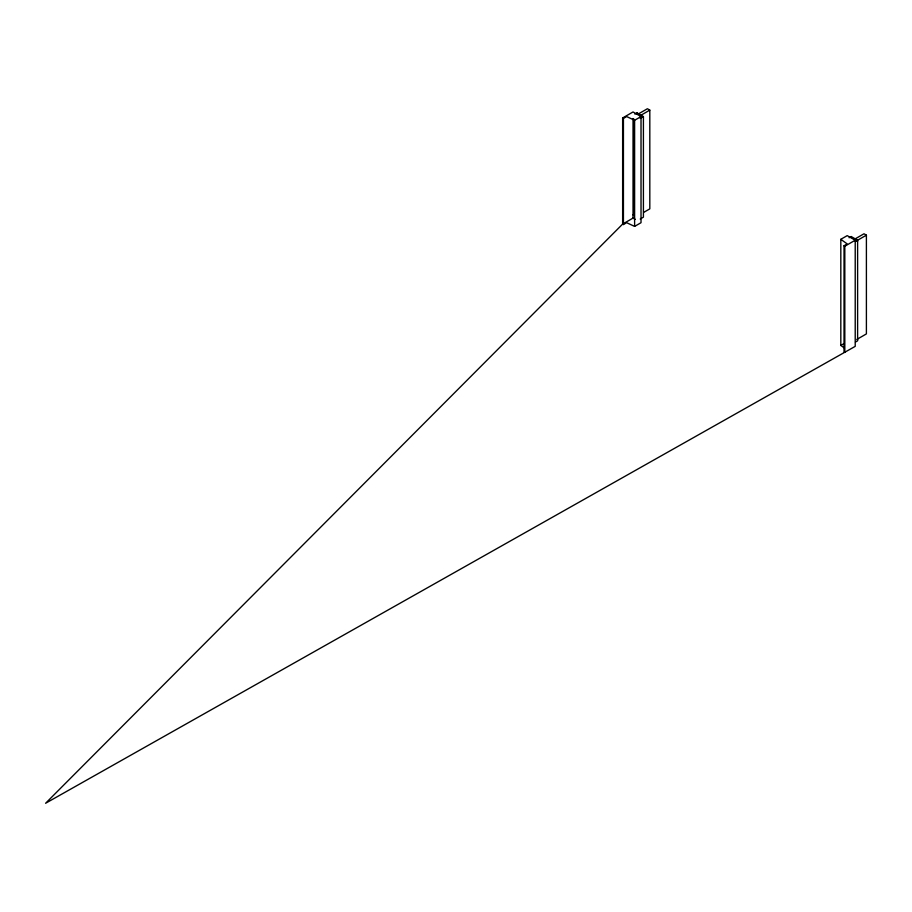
<?xml version="1.0" encoding="UTF-8"?>
<svg xmlns="http://www.w3.org/2000/svg" width="912" height="912" viewBox="0 0 912 912"><rect width="100%" height="100%" fill="white"/><g stroke="black" fill="none" stroke-linecap="round" stroke-linejoin="round"><path stroke-width="1.37" d="M622.634 117.956L633.031 111.959L641.022 116.576L641.022 222.699L634.615 226.404L626.635 222.699L623.432 224.546L622.634 224.09L622.634 117.956L623.432 118.423L626.635 116.576L634.615 120.27L641.022 116.576M634.889 114.114L637.021 112.883L643.416 116.576L643.416 217.17L640.224 219.017M637.819 114.262L647.417 108.733L649.811 110.113L649.811 208.859L643.815 212.325M649.811 110.113L640.224 115.653L643.416 117.5M640.224 118.423L643.416 116.576M635.311 219.404L633.031 218.093L622.634 224.09L45.6 803.267L855.217 346.366L855.217 240.232L847.214 235.627L840.818 239.32L840.818 345.443L844.022 347.757M849.083 237.77L851.215 236.539L857.611 240.232L857.611 340.826L855.479 342.057M854.407 239.309L864.006 233.78L866.4 235.159L866.4 333.906L856.813 339.446L857.611 339.902M855.217 240.232L844.82 246.229L844.82 352.363L844.022 351.907L844.022 245.773L847.214 243.926L840.818 239.32M855.479 241.463L866.4 235.159M840.818 345.443L844.022 343.596M856.813 240.7L857.611 241.156M844.022 245.773L844.82 246.229M633.031 214.856L633.829 215.323L633.829 118.982M851.215 236.539L851.215 237.462M637.021 112.883L637.021 113.806M634.615 120.27L634.615 226.404M633.031 118.514L633.031 218.093M623.432 118.423L623.432 224.546"/></g></svg>
